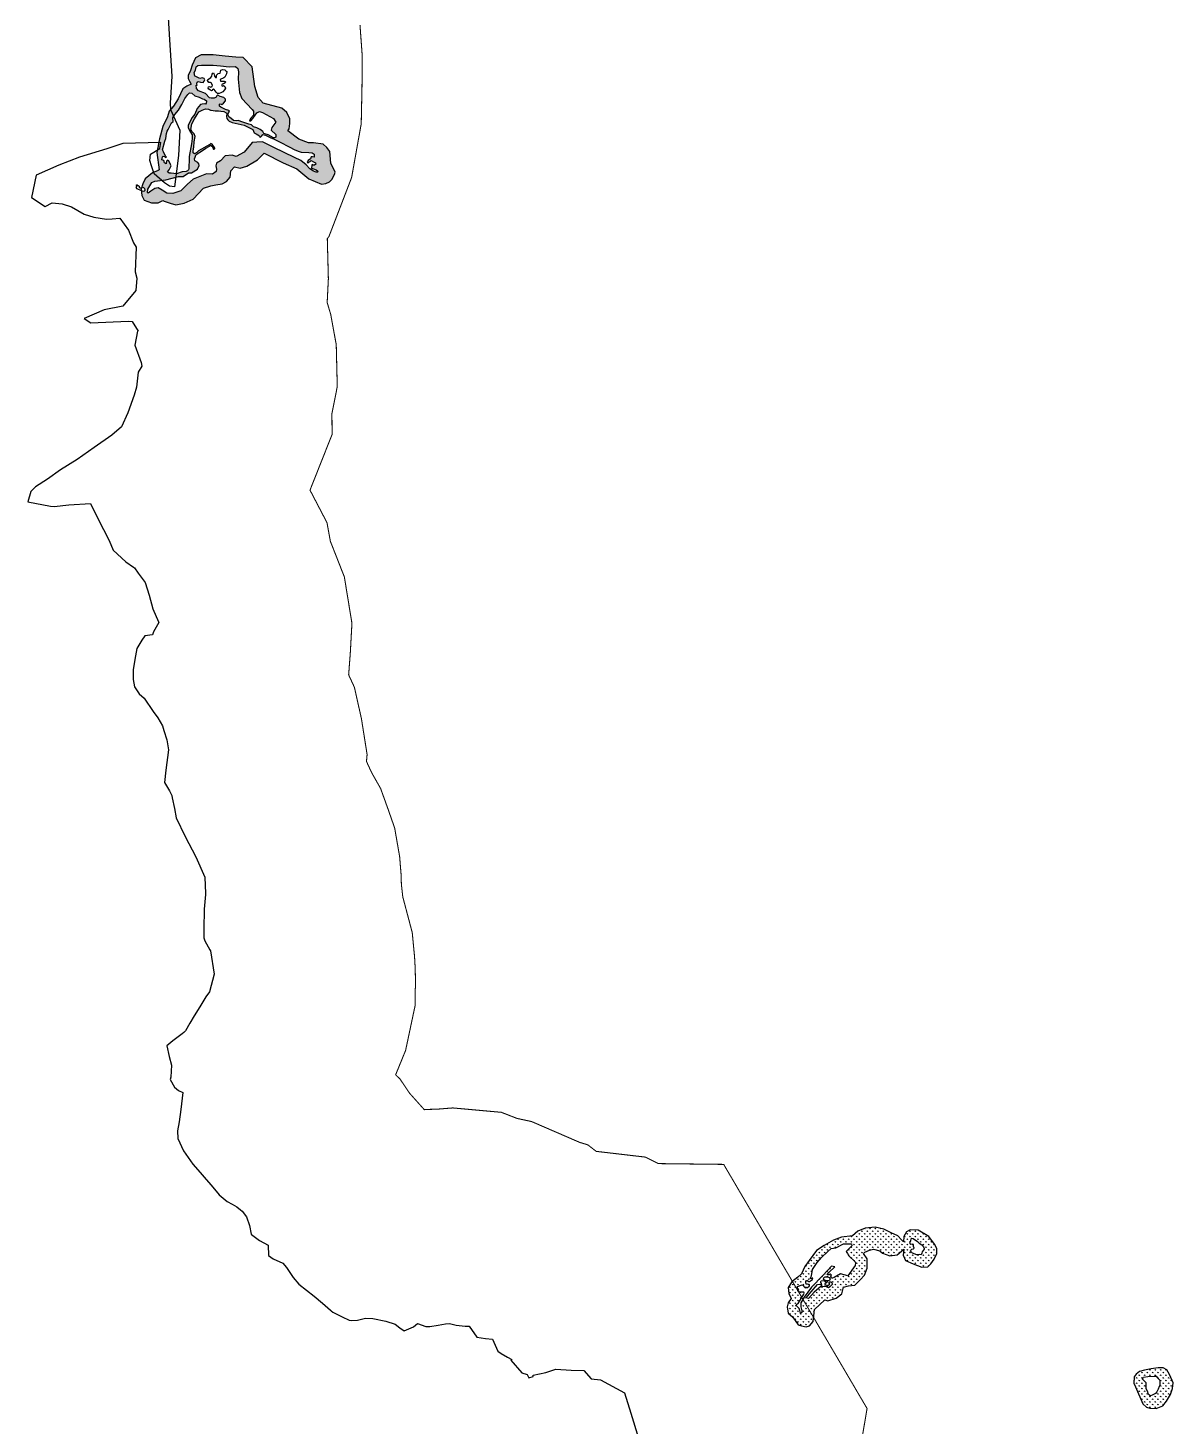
# Model space of a CAD drawing. Header units: metres. Extents: x 255476 to 378809, y 1739479 to 2227865.
# Drawn here: x 317718 to 323182, y 1858710 to 1865379 of the extents above; entities that cross this region are included whole.
import ezdxf

# ---------------------------------------------------------------- set-up
doc = ezdxf.new("R2010")
doc.units = ezdxf.units.M
doc.header["$MEASUREMENT"] = 0
for name, color, linetype in [('COASTLINE', 5, 'Continuous'), ('DISTRICT BOUNDRY', 86, 'Continuous'), ('MANGROOVE BUFFER ZONE', 120, 'Continuous')]:
    doc.layers.add(name, color=color, linetype=linetype)

msp = doc.modelspace()

# ---------------------------------------------------------------- hatches: boundary and pattern name
at = {"layer": 'MANGROOVE BUFFER ZONE'}
h = msp.add_hatch(dxfattribs=at)
h.set_pattern_fill('GRASS', color=256, scale=18)
h.paths.add_polyline_path([(318963.8, 1864897.6), (318968.1, 1864922.1), (318968, 1864945.8), (318953.7, 1864974.8), (318929.4, 1864996.1), (318840.7, 1865020.6), (318815.8, 1865047.4), (318800, 1865099.8), (318788.5, 1865192.5), (318744.5, 1865237), (318710.2, 1865239.8), (318658.9, 1865243.7), (318601.7, 1865250), (318543.9, 1865249.7), (318517.1, 1865236.4), (318501.1, 1865201.2), (318493.1, 1865175.6), (318483, 1865151.3), (318482.3, 1865136.8), (318488.7, 1865125), (318497.5, 1865110.8), (318476.5, 1865101.1), (318457.6, 1865088), (318434.6, 1865041), (318412.7, 1865005.7), (318391.8, 1864980.9), (318384.7, 1864954), (318361.4, 1864909.2), (318345.6, 1864850.2), (318332.7, 1864785.2), (318344.9, 1864702.2), (318339.7, 1864698.6), (318311.7, 1864687.2), (318278, 1864659.7), (318266, 1864634.8), (318260.9, 1864617.9), (318265.5, 1864619.3), (318270.1, 1864617.8), (318273.6, 1864612.5), (318275.4, 1864604.8), (318276, 1864603.2), (318271.5, 1864598.9), (318259.3, 1864602.3), (318261.4, 1864579.3), (318272.1, 1864557.9), (318308.2, 1864544.2), (318339.9, 1864543.9), (318362.3, 1864556.3), (318368.5, 1864552.3), (318396.4, 1864542.3), (318424.3, 1864534.6), (318463.8, 1864542.2), (318507, 1864562.3), (318555.8, 1864613.8), (318590.4, 1864625.7), (318614, 1864630.1), (318645, 1864635.6), (318665.8, 1864646.9), (318682.7, 1864667.2), (318686.2, 1864696.4), (318702.9, 1864715.8), (318731.2, 1864709.9), (318762.7, 1864719.7), (318814, 1864749.6), (318845.6, 1864781.3), (318936.6, 1864734.8), (319000.8, 1864706.2), (319058.9, 1864659.6), (319119.1, 1864633), (319140.1, 1864635.9), (319157.2, 1864644.3), (319169.8, 1864656.7), (319174.8, 1864668.2), (319180.7, 1864680), (319183.4, 1864690), (319162.7, 1864734.3), (319157.8, 1864788.7), (319144.3, 1864807.9), (319126.3, 1864824.2), (319081.1, 1864830.6), (319056.8, 1864830.1), (319010.8, 1864847.8), (318957.7, 1864887.3)])
h.paths.add_polyline_path([(318382.4, 1864887), (318387.6, 1864894), (318402.3, 1864926), (318410.4, 1864932.5), (318409.7, 1864949.7), (318419.2, 1864965.6), (318436.1, 1864987.2), (318451.7, 1865013.5), (318467, 1865042), (318480.2, 1865060.5), (318489.5, 1865069.6), (318499.4, 1865067.2), (318513.8, 1865054.7), (318534.4, 1865048.5), (318550.9, 1865041.3), (318558.1, 1865039.4), (318569.5, 1865031.6), (318569.7, 1865027.6), (318568.1, 1865020.4), (318566, 1865015.1), (318559, 1865016), (318548.8, 1865014.6), (318541.6, 1865014.2), (318525.6, 1864993.8), (318514.7, 1864966.8), (318501.2, 1864951.9), (318482.7, 1864914.9), (318482, 1864904.4), (318488.8, 1864889.3), (318493.4, 1864881), (318501.3, 1864869.2), (318502.2, 1864850.6), (318498.7, 1864825.9), (318486.7, 1864765.3), (318487, 1864742.4), (318486.4, 1864723.1), (318486.3, 1864708.4), (318484.4, 1864701.1), (318479.9, 1864696.4), (318473.3, 1864693.4), (318453.8, 1864692.6), (318426.9, 1864683.3), (318414.1, 1864684.9), (318401.4, 1864685.5), (318392.2, 1864685.5), (318384.7, 1864692.2), (318391.2, 1864702.6), (318401.4, 1864721.7), (318398.7, 1864727.6), (318390, 1864744.7), (318384.3, 1864748.6), (318378.8, 1864742.7), (318377.1, 1864730.3), (318370, 1864735.8), (318367.1, 1864746), (318356.7, 1864749.4), (318359.3, 1864764.4), (318363.7, 1864766.7), (318369.3, 1864764.8), (318374.6, 1864760.6), (318378.6, 1864761.5), (318375.1, 1864766.7), (318364.1, 1864787.3), (318360.8, 1864797.4), (318371.4, 1864838), (318375.4, 1864852.1), (318379.2, 1864875.5)], flags=16)
h.paths.add_polyline_path([(318495.9, 1864894.2), (318500.1, 1864922), (318512.3, 1864944.8), (318525.2, 1864965.8), (318533.7, 1864978.7), (318550.1, 1864987), (318557.8, 1864990.3), (318565, 1864992.9), (318579.5, 1864990.6), (318588.9, 1864986.9), (318591.8, 1864985.7), (318610.8, 1864983.8), (318626.9, 1864983.6), (318638.6, 1864981.7), (318652, 1864980.4), (318663.4, 1864974.1), (318666.8, 1864969.9), (318665.2, 1864957), (318667.3, 1864947.4), (318671.4, 1864939.8), (318678.5, 1864934.2), (318692.8, 1864928.3), (318749.6, 1864914.8), (318758.7, 1864910.4), (318791.9, 1864894.8), (318797.9, 1864878.1), (318807.5, 1864874), (318822.8, 1864864.1), (318826, 1864856.7), (318834.5, 1864864.2), (318838.1, 1864869.8), (318851.8, 1864866.8), (318877.3, 1864854.2), (318890.5, 1864849.6), (318921.8, 1864833.6), (318964.8, 1864811.9), (318992.1, 1864797.1), (319012.1, 1864788.7), (319022.3, 1864786.6), (319057.9, 1864784.4), (319074.6, 1864783.5), (319084.5, 1864776.2), (319083.3, 1864769.1), (319083.3, 1864761.8), (319076.1, 1864764.1), (319069.2, 1864764.1), (319066.5, 1864753.8), (319055.3, 1864747.1), (319050.9, 1864740.7), (319053.3, 1864735.2), (319054.6, 1864735.5), (319059.1, 1864738.7), (319065.4, 1864741.8), (319070.2, 1864745.9), (319081, 1864739.8), (319089.6, 1864735.4), (319091.9, 1864728.5), (319085.8, 1864723.6), (319078.7, 1864724.7), (319074.5, 1864727), (319072.2, 1864724.7), (319071.6, 1864710.6), (319080.7, 1864706.4), (319093.9, 1864701.5), (319100.3, 1864697.3), (319103.4, 1864693.4), (319100.2, 1864690.6), (319094, 1864690.6), (319080.1, 1864695.7), (319063, 1864706.7), (319046.3, 1864726.4), (319020.3, 1864746.4), (318990.2, 1864759.9), (318891.6, 1864809.1), (318836.7, 1864835), (318809.5, 1864833.9), (318787.9, 1864831.5), (318749.3, 1864785.5), (318711.9, 1864765.8), (318693, 1864771.7), (318658.7, 1864769), (318637.4, 1864744.4), (318618.1, 1864733.4), (318614.2, 1864720.8), (318617.3, 1864705.5), (318616.1, 1864693.3), (318599.2, 1864681.1), (318570.1, 1864683.4), (318506.9, 1864657.5), (318479.1, 1864633), (318448.1, 1864601), (318409.8, 1864588.7), (318381.4, 1864590.3), (318357.7, 1864605.3), (318339.9, 1864616.7), (318323.7, 1864613.6), (318304.3, 1864599.7), (318291.2, 1864590.2), (318287.9, 1864593.6), (318289.4, 1864609.5), (318309.1, 1864642.1), (318323.9, 1864648.1), (318375.9, 1864653.5), (318436.1, 1864670.1), (318458.8, 1864670.7), (318484.9, 1864687.1), (318497.9, 1864686.8), (318526.7, 1864705.8), (318534.9, 1864722.3), (318533.8, 1864729.9), (318529.1, 1864737), (318514.4, 1864744), (318512.5, 1864754.6), (318520.7, 1864774.5), (318551.6, 1864794.7), (318567.1, 1864804.6), (318584.5, 1864814.6), (318589.2, 1864819.1), (318595.6, 1864815.5), (318600.5, 1864807.8), (318601.1, 1864799.7), (318603.8, 1864799.7), (318609.1, 1864802), (318609, 1864805.8), (318604.9, 1864812.7), (318600.9, 1864819.5), (318597.5, 1864824.9), (318591, 1864828.2), (318585.3, 1864822.1), (318572.3, 1864815.5), (318546.7, 1864801.2), (318531.5, 1864792.4), (318524.1, 1864784.7), (318512.6, 1864778.9), (318506.4, 1864783.1), (318505.8, 1864791.8), (318509, 1864810.6), (318511, 1864835), (318516.5, 1864860.5), (318511.1, 1864873.8), (318501.6, 1864883.4)], flags=16)
h.paths.add_polyline_path([(318531.3, 1865078.7), (318521.7, 1865090), (318521.4, 1865105.5), (318525.8, 1865106.2), (318524.5, 1865112.4), (318525.5, 1865120.3), (318530.7, 1865122.4), (318542, 1865119.6), (318554.4, 1865118.6), (318558.9, 1865124.5), (318562.7, 1865131.7), (318558.2, 1865137.9), (318549.6, 1865141.3), (318538.9, 1865136.8), (318516.2, 1865148.5), (318513.7, 1865149), (318511.4, 1865166.2), (318517.7, 1865177.7), (318521.1, 1865192.5), (318528.5, 1865198.9), (318545.9, 1865201.6), (318601.7, 1865201.8), (318636.1, 1865198.2), (318677.9, 1865193.8), (318707.7, 1865194.3), (318719.8, 1865185.7), (318722.1, 1865169.5), (318720.7, 1865134.9), (318727.6, 1865070.3), (318739.1, 1865042.7), (318787.6, 1864990), (318794.8, 1864981.5), (318793.8, 1864963.1), (318779.5, 1864946.4), (318774.7, 1864936.3), (318782.1, 1864935.7), (318791.9, 1864947), (318802.3, 1864962.7), (318810.9, 1864973.3), (318822.8, 1864979.5), (318836.9, 1864975.6), (318889.2, 1864947.1), (318900.8, 1864930), (318882, 1864904.1), (318879.3, 1864891.8), (318900.4, 1864870), (318901.5, 1864858.4), (318895.3, 1864855), (318889.1, 1864854.7), (318863.6, 1864868.4), (318843.7, 1864875.8), (318838.8, 1864884.4), (318833.1, 1864889.9), (318825.4, 1864894.1), (318809.8, 1864902.5), (318794.9, 1864907.6), (318784.4, 1864916.6), (318771.6, 1864920.4), (318743.3, 1864928.6), (318720.4, 1864936.7), (318711.7, 1864935.5), (318699.3, 1864937.1), (318685.6, 1864948.2), (318678.6, 1864952.8), (318672.5, 1864966.1), (318674.4, 1864973.2), (318679.2, 1864980.9), (318676.1, 1864984.4), (318661.2, 1864989.2), (318639.2, 1865000.5), (318632.1, 1865005.7), (318632.5, 1865015.1), (318634.6, 1865016.5), (318640.3, 1865015.4), (318642.7, 1865013.6), (318651.7, 1865020.5), (318660.6, 1865031.6), (318660.4, 1865039.4), (318652.2, 1865046.9), (318634.8, 1865051.2), (318624.6, 1865058.1), (318619.3, 1865054.4), (318615.6, 1865047.8), (318606.6, 1865043.3), (318592.6, 1865043.3), (318583.7, 1865046), (318564.8, 1865065.2)], flags=16)
h.paths.add_polyline_path([(318581.4, 1865087), (318578.1, 1865091.9), (318578.8, 1865097.9), (318584.8, 1865099.5), (318590.2, 1865096.6), (318596.6, 1865099.1), (318598.4, 1865105.6), (318592, 1865116.4), (318588.7, 1865119), (318586.2, 1865118.5), (318581.8, 1865119), (318575.2, 1865127.8), (318574.5, 1865129.5), (318575.9, 1865132.3), (318584.9, 1865137.8), (318590.8, 1865142.7), (318596, 1865148.5), (318597.1, 1865157.4), (318599.9, 1865162.2), (318602.8, 1865164.8), (318605.4, 1865161.5), (318608, 1865148.3), (318612.2, 1865142.7), (318617, 1865143), (318618.5, 1865152.9), (318626.2, 1865161.2), (318626.4, 1865161), (318634.6, 1865162.3), (318637.6, 1865168.8), (318638.9, 1865176.8), (318645.9, 1865180.6), (318657.8, 1865179.2), (318663, 1865174), (318667.4, 1865170.6), (318664.7, 1865159.9), (318657, 1865143.4), (318652.5, 1865140), (318636, 1865132.4), (318636.7, 1865124.3), (318648.6, 1865125.3), (318655.1, 1865125), (318659.2, 1865123.5), (318660.3, 1865121.9), (318658.9, 1865117.1), (318651.5, 1865112.2), (318645.5, 1865109.7), (318641.9, 1865104.4), (318647.3, 1865100.8), (318650.5, 1865104.9), (318655.5, 1865101.7), (318657.9, 1865099.8), (318660.6, 1865091.9), (318656.6, 1865083.4), (318647.9, 1865074.6), (318639, 1865068.7), (318630.5, 1865065.4), (318622.1, 1865066.2), (318615.9, 1865072.9), (318606.7, 1865085), (318603.8, 1865087.4), (318598.4, 1865084.2), (318596.8, 1865080.5), (318593.5, 1865078.4), (318588.4, 1865082.1)], flags=0)
h = msp.add_hatch(dxfattribs=at)
h.set_pattern_fill('GRASS', color=256, scale=18)
h.paths.add_polyline_path([(322016.6, 1859614.9), (321965.3, 1859644.5), (321927.7, 1859646), (321910.7, 1859637.2), (321897.4, 1859614), (321896, 1859588.2), (321885.9, 1859598.9), (321869.5, 1859617.2), (321836.6, 1859630.9), (321802.4, 1859648.9), (321760.6, 1859658.4), (321713.6, 1859653.7), (321678.8, 1859639.1), (321652.3, 1859618), (321599.8, 1859611.5), (321562.4, 1859597.4), (321517.8, 1859570.6), (321481.3, 1859547.9), (321445.4, 1859499.3), (321425.3, 1859471.9), (321409, 1859435.6), (321391.2, 1859420.9), (321363.5, 1859397.4), (321346, 1859370.5), (321348.8, 1859341.9), (321360.5, 1859318.1), (321346, 1859297.5), (321341.6, 1859278.5), (321346.1, 1859248.4), (321367.2, 1859229.7), (321394.1, 1859192.5), (321409.7, 1859188.3), (321431.4, 1859184.1), (321448, 1859187.4), (321464.8, 1859208.3), (321468.4, 1859235.6), (321470.6, 1859265.9), (321520.6, 1859312.1), (321535.5, 1859307.3), (321574.9, 1859319.3), (321602.2, 1859341.5), (321610.5, 1859373.3), (321634.3, 1859379.5), (321664.2, 1859381.8), (321689.5, 1859408.1), (321710.7, 1859429), (321723.1, 1859463.5), (321722.7, 1859507), (321705.7, 1859533.8), (321711.7, 1859539.7), (321734.2, 1859549.3), (321752.4, 1859553.9), (321782.9, 1859546.5), (321795.1, 1859535), (321831, 1859521.7), (321865.3, 1859527.4), (321897.2, 1859553.1), (321895, 1859525.6), (321906.3, 1859500.5), (321942.6, 1859484.2), (321983.1, 1859468.7), (322011.5, 1859469.8), (322026.4, 1859484.1), (322043, 1859505.6), (322055, 1859532.6), (322055.5, 1859557.7), (322044.3, 1859577.5)])
h.paths.add_polyline_path([(321649.8, 1859569), (321622.6, 1859542.8), (321628.2, 1859532.4), (321635.6, 1859522.1), (321665.3, 1859493.7), (321667.5, 1859488.5), (321664.9, 1859475.6), (321631.2, 1859426.7), (321595.5, 1859436.2), (321564.8, 1859419.3), (321557.3, 1859414.7), (321552.6, 1859416.2), (321549.4, 1859425.7), (321551.9, 1859430.5), (321549.8, 1859432.9), (321547.4, 1859434.3), (321545.7, 1859434.7), (321540.6, 1859430.8), (321534.3, 1859430.9), (321532.1, 1859433.7), (321539.9, 1859442.3), (321568.5, 1859470), (321551.7, 1859473), (321510.9, 1859427.6), (321456.9, 1859372.1), (321422.7, 1859324.8), (321406.7, 1859297.1), (321406.2, 1859279.2), (321408.9, 1859265.4), (321410.7, 1859263.5), (321411.6, 1859251.4), (321404.5, 1859249), (321402.1, 1859261.8), (321398.3, 1859270.5), (321391.4, 1859276.5), (321387.3, 1859281.4), (321381.7, 1859283.6), (321383.1, 1859288.8), (321394.6, 1859297.4), (321419.8, 1859339.9), (321422.5, 1859343.8), (321419.8, 1859348.9), (321411.9, 1859349.4), (321398.4, 1859349.9), (321391.6, 1859353.4), (321396.3, 1859360.1), (321395.1, 1859363.2), (321390.2, 1859367.5), (321390.7, 1859375.3), (321412.9, 1859384.1), (321418.6, 1859379.8), (321420.5, 1859376.2), (321423.4, 1859372.3), (321427, 1859368.8), (321437.3, 1859370.7), (321446.3, 1859376.8), (321448.3, 1859379.6), (321447.3, 1859383.6), (321445.3, 1859385.8), (321438.2, 1859386.9), (321431.8, 1859386.6), (321429.7, 1859392.9), (321429.8, 1859399.6), (321432.5, 1859404.2), (321435.8, 1859404.2), (321444.3, 1859399.2), (321448.3, 1859399.7), (321462.1, 1859408.5), (321462.7, 1859414.7), (321459.4, 1859416.2), (321456.1, 1859412.5), (321451.4, 1859413.3), (321453.3, 1859420.3), (321456.4, 1859426.8), (321462, 1859456.7), (321484.8, 1859490.6), (321505, 1859514.3), (321534.9, 1859543.4), (321551.6, 1859556.9), (321573.6, 1859560.9), (321609.3, 1859579), (321648.1, 1859579)], flags=16)
h.paths.add_polyline_path([(321926.2, 1859583.8), (321930.3, 1859592.9), (321932.6, 1859602.8), (321936.2, 1859605.7), (321942.5, 1859604.9), (321962.8, 1859589.8), (321971.5, 1859582), (321982.9, 1859574.8), (321991.6, 1859564.7), (321994.7, 1859557), (321995.4, 1859553.5), (321984.6, 1859541.7), (321983.5, 1859534.7), (321980.3, 1859526.5), (321972, 1859527.9), (321959.7, 1859527), (321939.3, 1859534), (321929.8, 1859544.2), (321931.3, 1859549), (321935.3, 1859553), (321943, 1859555.1), (321946.4, 1859559.3), (321944.1, 1859566.7), (321944.3, 1859576.2), (321939.5, 1859576.9), (321930.7, 1859576.7), (321927.4, 1859579.7)], flags=16)
h.paths.add_polyline_path([(321543, 1859418.5), (321545.2, 1859414.2), (321545, 1859408.9), (321542.9, 1859403.8), (321537.1, 1859403.1), (321528.1, 1859403), (321520.6, 1859405.7), (321514.7, 1859409.5), (321516, 1859416.8), (321519.7, 1859419.8), (321522.8, 1859422), (321528.4, 1859422.5), (321533.9, 1859421.9), (321538.6, 1859420.8)], flags=16)
h.paths.add_polyline_path([(321549.8, 1859398.4), (321554.7, 1859393.9), (321556.8, 1859387.1), (321543.8, 1859374), (321538.2, 1859369.8), (321532.8, 1859372.2), (321533.4, 1859380), (321536.1, 1859382), (321543.9, 1859386.9), (321540.1, 1859394.1), (321543.5, 1859398.5)], flags=16)
h.paths.add_polyline_path([(321525.5, 1859397.8), (321527, 1859394.6), (321526.8, 1859391.3), (321523.4, 1859390.9), (321520.1, 1859389.4), (321520.3, 1859385), (321527.9, 1859382.8), (321531.1, 1859376.6), (321528.4, 1859374.2), (321524.4, 1859376), (321517.2, 1859375.5), (321508.6, 1859374.9), (321505.8, 1859383.6), (321505.3, 1859389.5), (321501.1, 1859395.5), (321501.1, 1859400.3), (321503.8, 1859402.9), (321517.8, 1859403.8)], flags=16)
h.paths.add_polyline_path([(321502.6, 1859384.7), (321501.4, 1859376.2), (321469.1, 1859347.9), (321442.7, 1859317.7), (321431.6, 1859321), (321456.1, 1859350.4), (321486.4, 1859384.7), (321496.3, 1859387.3)], flags=16)
h = msp.add_hatch(dxfattribs=at)
h.set_pattern_fill('GRASS', color=256, scale=18)
h.paths.add_polyline_path([(323151.1, 1858829), (323169.6, 1858859.9), (323180.3, 1858889.4), (323182.4, 1858916.3), (323167, 1858952.7), (323153.4, 1858978.1), (323135.6, 1858987.6), (323111.9, 1858988.3), (323077.7, 1858982.6), (323045.5, 1858976.8), (323022.3, 1858970.3), (323005.8, 1858957.7), (322997.6, 1858944.5), (322995.6, 1858915.1), (323002.7, 1858897.2), (323037.8, 1858816.5), (323056.1, 1858800.8), (323072.2, 1858795.3), (323101.5, 1858794.3), (323133.2, 1858807)])
h.paths.add_polyline_path([(323074.5, 1858854), (323064.6, 1858860.7), (323060.1, 1858876), (323054.4, 1858888.3), (323054.4, 1858901.6), (323054.4, 1858915.5), (323037.1, 1858933.6), (323042, 1858942.5), (323062.1, 1858947), (323093.6, 1858948.4), (323102.1, 1858948.7), (323108.7, 1858940.6), (323118.9, 1858928.8), (323118.7, 1858905.5), (323116.2, 1858898.1), (323111.2, 1858885.6), (323105.5, 1858873.3), (323098.2, 1858864.8), (323082.9, 1858857.2)], flags=16)

# ---------------------------------------------------------------- linework, layer by layer
at = {"layer": 'COASTLINE', "color": 1, "flags": 128}
msp.add_lwpolyline([(319302.5, 1865392.8, 5, 5, 0), (319313.3, 1865243.3, 5, 5, 0), (319312.1, 1865104, 5, 5, 0), (319308.4, 1864921.6, 5, 5, 0), (319262.4, 1864664.6, 5, 5, 0), (319154.6, 1864384.5, 5, 5, 0), (319146.5, 1864373.4, 5, 5, 0), (319151.6, 1864182.1, 5, 5, 0), (319145.9, 1864068.7, 5, 5, 0), (319162.9, 1864011.9, 5, 5, 0), (319189.2, 1863867.7, 5, 5, 0), (319194, 1863667.7, 5, 5, 0), (319168.5, 1863538.8, 5, 5, 0), (319169.4, 1863439.9, 5, 5, 0), (319064, 1863174.1, 5, 5, 0), (319145, 1863018.9, 5, 5, 0), (319161.2, 1862930, 5, 5, 0), (319183, 1862874.5, 5, 5, 0), (319227.8, 1862760.5, 5, 5, 0), (319264, 1862539.1, 5, 5, 0), (319256.5, 1862401.7, 5, 5, 0), (319248.4, 1862293.7, 5, 5, 0), (319248.9, 1862291.7, 5, 5, 0), (319275.8, 1862233.9, 5, 5, 0), (319309.3, 1862084.1, 5, 5, 0), (319336.4, 1861913.4, 5, 5, 0), (319333.4, 1861879.9, 5, 5, 0), (319358.7, 1861825.5, 5, 5, 0), (319400.9, 1861751, 5, 5, 0), (319435, 1861656.5, 5, 5, 0), (319467.9, 1861562.7, 5, 5, 0), (319491.7, 1861425.8, 5, 5, 0), (319498.5, 1861341.6, 5, 5, 0), (319500, 1861294.3, 5, 5, 0), (319506.7, 1861234, 5, 5, 0), (319551.8, 1861064, 5, 5, 0), (319562.9, 1860948, 5, 5, 0), (319565.6, 1860899.7, 5, 5, 0), (319568, 1860812.1, 5, 5, 0), (319565.2, 1860783.8, 5, 5, 0), (319566.1, 1860718.4, 5, 5, 0), (319520.1, 1860501.7, 5, 5, 0), (319472.6, 1860385.6, 5, 5, 0), (319493.5, 1860365.2, 5, 5, 0), (319539.1, 1860297.6, 5, 5, 0), (319609.5, 1860219, 5, 5, 0), (319617.8, 1860220.2, 5, 5, 0), (319668.6, 1860221.4, 5, 5, 0), (319745.4, 1860227.4, 5, 5, 0), (319977.2, 1860206.5, 5, 5, 0), (320051.8, 1860177.4, 5, 5, 0), (320121, 1860162.6, 5, 5, 0), (320351.2, 1860063, 5, 5, 0), (320389.5, 1860051.4, 5, 5, 0), (320429.8, 1860020.3, 5, 5, 0), (320665, 1859992.8, 5, 5, 0), (320726.3, 1859961.9, 5, 5, 0), (321038, 1859958.2, 5, 5, 0), (321722.3, 1858793.7, 5, 5, 0), (321633, 1858269.8, 5, 5, 0)], format="xyseb", dxfattribs=at)
at = {"layer": 'DISTRICT BOUNDRY'}
msp.add_polyline3d([(318387.2, 1865428.2, 0), (318393.4, 1865321.4, 0), (318404.5, 1865148, 0), (318397, 1865020.2, 0), (318397.7, 1864989.7, 0), (318443.4, 1864890.5, 0), (318436.7, 1864770.1, 0), (318437.1, 1864770, 0), (318416.9, 1864620.6, 0), (318393.1, 1864623.5, 0), (318368.9, 1864639.2, 0), (318320.2, 1864682.4, 0), (318307.8, 1864721, 0), (318299.5, 1864746.9, 0), (318302.1, 1864775.9, 0), (318346.6, 1864803.8, 0), (318352.3, 1864832.5, 0), (318170.4, 1864828, 0), (318093.9, 1864802.8, 0), (317963.9, 1864761.7, 0), (317865.8, 1864724.5, 0), (317757.8, 1864676.3, 0), (317734.9, 1864569.7, 0), (317799.6, 1864526.8, 0), (317833.7, 1864544.5, 0), (317880.8, 1864540.2, 0), (317925.6, 1864526.1, 0), (317986.7, 1864490.7, 0), (318032.9, 1864475.4, 0), (318093, 1864466.2, 0), (318120.6, 1864468.2, 0), (318156.6, 1864470.9, 0), (318197.9, 1864414.1, 0), (318221.2, 1864353.5, 0), (318234.6, 1864332.8, 0), (318228.9, 1864215.2, 0), (318237.3, 1864184.4, 0), (318233.1, 1864125.7, 0), (318170, 1864051.2, 0), (318081, 1864034.9, 0), (317986.4, 1863992.7, 0), (318017.6, 1863971.9, 0), (318195.9, 1863979.7, 0), (318215.2, 1863977.8, 0), (318243.2, 1863932.2, 0), (318241.1, 1863931.8, 0), (318228.5, 1863865, 0), (318258.3, 1863782.2, 0), (318261.6, 1863764.7, 0), (318243.9, 1863736.4, 0), (318236.5, 1863665, 0), (318224.7, 1863627, 0), (318193.9, 1863543.4, 0), (318164.9, 1863476.6, 0), (318118.9, 1863436.3, 0), (318034, 1863378, 0), (317952.6, 1863320.5, 0), (317872.8, 1863271.4, 0), (317810.9, 1863226.6, 0), (317753.3, 1863190.4, 0), (317731.9, 1863167.8, 0), (317718, 1863118.8, 0), (317826.3, 1863097.5, 0), (317843.6, 1863095.8, 0), (317912.3, 1863104.1, 0), (318016.2, 1863110.5, 0), (318051.4, 1863038.9, 0), (318106.1, 1862933.6, 0), (318124.6, 1862887.7, 0), (318185.8, 1862831.4, 0), (318222.4, 1862806.3, 0), (318226.3, 1862803.8, 0), (318244.5, 1862777.5, 0), (318277.5, 1862733.4, 0), (318296.5, 1862673.7, 0), (318313.5, 1862607.3, 0), (318329.9, 1862571.4, 0), (318342.7, 1862542.3, 0), (318317, 1862498.1, 0), (318311.9, 1862484.2, 0), (318275.7, 1862478.9, 0), (318261.7, 1862458.2, 0), (318237.6, 1862418.1, 0), (318227.5, 1862366.6, 0), (318219.9, 1862317.3, 0), (318219.4, 1862271.7, 0), (318226.5, 1862235.2, 0), (318248.9, 1862202.6, 0), (318272.2, 1862181.3, 0), (318315.1, 1862118, 0), (318337.4, 1862088.7, 0), (318359.7, 1862049.7, 0), (318366.8, 1862026.9, 0), (318380.3, 1861983.6, 0), (318389.1, 1861935.6, 0), (318376, 1861837.9, 0), (318369.1, 1861780, 0), (318393.4, 1861739.4, 0), (318404.8, 1861717.7, 0), (318406.4, 1861706.4, 0), (318417.7, 1861655.2, 0), (318425.4, 1861611.6, 0), (318468.6, 1861521.8, 0), (318519.4, 1861424.3, 0), (318561.7, 1861327.4, 0), (318564.7, 1861250.2, 0), (318564.9, 1861244.9, 0), (318559, 1861174.8, 0), (318557.5, 1861079.6, 0), (318557.3, 1861038.9, 0), (318562.1, 1861024, 0), (318586, 1860981.5, 0), (318588.6, 1860976.9, 0), (318606.3, 1860865.8, 0), (318584.7, 1860780.7, 0), (318566.6, 1860757, 0), (318537.7, 1860709, 0), (318510.6, 1860666.4, 0), (318490.5, 1860632.4, 0), (318469.6, 1860595.2, 0), (318461.4, 1860587.7, 0), (318454.4, 1860581.3, 0), (318409.8, 1860547.8, 0), (318380.7, 1860523.7, 0), (318391.5, 1860473.4, 0), (318403.1, 1860431.6, 0), (318400.1, 1860374.2, 0), (318397.1, 1860362.6, 0), (318417.3, 1860327.2, 0), (318436.3, 1860310.2, 0), (318457.2, 1860300.5, 0), (318450.5, 1860247.3, 0), (318447, 1860220.3, 0), (318440, 1860161.5, 0), (318431.2, 1860118.8, 0), (318433.3, 1860081.8, 0), (318460.4, 1860023.4, 0), (318504.6, 1859959, 0), (318550.4, 1859906.9, 0), (318557.3, 1859899.1, 0), (318592.2, 1859859.4, 0), (318630.2, 1859812.4, 0), (318669.2, 1859781.3, 0), (318693, 1859767.9, 0), (318715.4, 1859755.3, 0), (318731.6, 1859742, 0), (318740.7, 1859734.5, 0), (318761.1, 1859707.3, 0), (318775.8, 1859666.6, 0), (318782.6, 1859625.3, 0), (318785.1, 1859623.5, 0), (318823.6, 1859595.9, 0), (318863.8, 1859572.6, 0), (318866.1, 1859522.8, 0), (318888, 1859507.4, 0), (318934.1, 1859486.6, 0), (318951.3, 1859465.7, 0), (318983.5, 1859418.3, 0), (319010.9, 1859386.1, 0), (319083, 1859329.6, 0), (319123, 1859295.6, 0), (319161.3, 1859263, 0), (319165.1, 1859260, 0), (319173.6, 1859253.2, 0), (319217.1, 1859231.8, 0), (319250.7, 1859215.3, 0), (319264.1, 1859214, 0), (319289.8, 1859215.4, 0), (319328.1, 1859225.3, 0), (319363.4, 1859223.4, 0), (319425, 1859210.7, 0), (319470.6, 1859196, 0), (319492.9, 1859178.4, 0), (319514, 1859164.3, 0), (319557.7, 1859183.6, 0), (319576.3, 1859198.5, 0), (319616.9, 1859185.5, 0), (319635.6, 1859184.6, 0), (319676.1, 1859191.9, 0), (319710.1, 1859198.1, 0), (319729.2, 1859198.5, 0), (319762.1, 1859190.5, 0), (319804.7, 1859186.9, 0), (319812.3, 1859186.5, 0), (319815.4, 1859186.4, 0), (319823.2, 1859185.8, 0), (319860.4, 1859133.4, 0), (319901.5, 1859127.3, 0), (319934.6, 1859124.5, 0), (319959.9, 1859066.5, 0), (319976.4, 1859056.5, 0), (320006.4, 1859039, 0), (320026.9, 1859027.8, 0), (320021.6, 1859024.8, 0), (320075.5, 1858964.5, 0), (320099.7, 1858955.4, 0), (320108.9, 1858939.8, 0), (320128.7, 1858946, 0), (320129.2, 1858952.1, 0), (320189.5, 1858965.8, 0), (320237.1, 1858981.1, 0), (320309.6, 1858977.2, 0), (320370.9, 1858975.8, 0), (320406, 1858935.5, 0), (320449.7, 1858931.2, 0), (320565.1, 1858868.1, 0), (320594.9, 1858771, 0), (320711.2, 1858392.6, 0)], dxfattribs=at)
at = {"layer": 'MANGROOVE BUFFER ZONE', "flags": 128}
for points in [[(318957.7, 1864887.3), (318963.8, 1864897.6), (318968.1, 1864922.1), (318968, 1864945.8), (318953.7, 1864974.8), (318929.4, 1864996.1), (318840.7, 1865020.6), (318815.8, 1865047.4), (318800, 1865099.8), (318788.5, 1865192.5), (318744.5, 1865237), (318710.2, 1865239.8), (318658.9, 1865243.7), (318601.7, 1865250), (318543.9, 1865249.7), (318517.1, 1865236.4), (318501.1, 1865201.2), (318493.1, 1865175.6), (318483, 1865151.3), (318482.3, 1865136.8), (318488.7, 1865125), (318497.5, 1865110.8), (318476.5, 1865101.1), (318457.6, 1865088), (318434.6, 1865041), (318412.7, 1865005.7), (318391.8, 1864980.9), (318384.7, 1864954), (318361.4, 1864909.2), (318345.6, 1864850.2), (318332.7, 1864785.2), (318344.9, 1864702.2), (318339.7, 1864698.6), (318311.7, 1864687.2), (318278, 1864659.7), (318266, 1864634.8), (318258.6, 1864610.2), (318261.4, 1864579.3), (318272.1, 1864557.9), (318308.2, 1864544.2), (318339.9, 1864543.9), (318362.3, 1864556.3), (318368.5, 1864552.3), (318396.4, 1864542.3), (318424.3, 1864534.6), (318463.8, 1864542.2), (318507, 1864562.3), (318555.8, 1864613.8), (318590.4, 1864625.7), (318614, 1864630.1), (318645, 1864635.6), (318665.8, 1864646.9), (318682.7, 1864667.2), (318686.2, 1864696.4), (318702.9, 1864715.8), (318731.2, 1864709.9), (318762.7, 1864719.7), (318814, 1864749.6), (318845.6, 1864781.3), (318936.6, 1864734.8), (319000.8, 1864706.2), (319058.9, 1864659.6), (319119.1, 1864633), (319140.1, 1864635.9), (319157.2, 1864644.3), (319169.8, 1864656.7), (319174.8, 1864668.2), (319180.7, 1864680), (319183.4, 1864690), (319162.7, 1864734.3), (319157.8, 1864788.7), (319144.3, 1864807.9), (319126.3, 1864824.2), (319081.1, 1864830.6), (319056.8, 1864830.1), (319010.8, 1864847.8)], [(318901.5, 1864858.4), (318895.3, 1864855), (318889.1, 1864854.7), (318863.6, 1864868.4), (318843.7, 1864875.8), (318838.8, 1864884.4), (318833.1, 1864889.9), (318825.4, 1864894.1), (318809.8, 1864902.5), (318794.9, 1864907.6), (318784.4, 1864916.6), (318771.6, 1864920.4), (318743.3, 1864928.6), (318720.4, 1864936.7), (318711.7, 1864935.5), (318699.3, 1864937.1), (318685.6, 1864948.2), (318678.6, 1864952.8), (318672.5, 1864966.1), (318674.4, 1864973.2), (318679.2, 1864980.9), (318676.1, 1864984.4), (318661.2, 1864989.2), (318639.2, 1865000.5), (318632.1, 1865005.7), (318632.5, 1865015.1), (318634.6, 1865016.5), (318640.3, 1865015.4), (318642.7, 1865013.6), (318651.7, 1865020.5), (318660.6, 1865031.6), (318660.4, 1865039.4), (318652.2, 1865046.9), (318634.8, 1865051.2), (318624.6, 1865058.1), (318619.3, 1865054.4), (318615.6, 1865047.8), (318606.6, 1865043.3), (318592.6, 1865043.3), (318583.7, 1865046), (318564.8, 1865065.2), (318531.3, 1865078.7), (318521.7, 1865090), (318521.4, 1865105.5), (318525.8, 1865106.2), (318524.5, 1865112.4), (318525.5, 1865120.3), (318530.7, 1865122.4), (318542, 1865119.6), (318554.4, 1865118.6), (318558.9, 1865124.5), (318562.7, 1865131.7), (318558.2, 1865137.9), (318549.6, 1865141.3), (318538.9, 1865136.8), (318516.2, 1865148.5), (318513.7, 1865149), (318511.4, 1865166.2), (318517.7, 1865177.7), (318521.1, 1865192.5), (318528.5, 1865198.9), (318545.9, 1865201.6), (318601.7, 1865201.8), (318636.1, 1865198.2), (318677.9, 1865193.8), (318707.7, 1865194.3), (318719.8, 1865185.7), (318722.1, 1865169.5), (318720.7, 1865134.9), (318727.6, 1865070.3), (318739.1, 1865042.7), (318787.6, 1864990), (318794.8, 1864981.5), (318793.8, 1864963.1), (318779.5, 1864946.4), (318774.7, 1864936.3), (318782.1, 1864935.7), (318791.9, 1864947), (318802.3, 1864962.7), (318810.9, 1864973.3), (318822.8, 1864979.5), (318836.9, 1864975.6), (318889.2, 1864947.1), (318900.8, 1864930), (318882, 1864904.1), (318879.3, 1864891.8), (318900.4, 1864870)], [(318656.6, 1865083.4), (318647.9, 1865074.6), (318639, 1865068.7), (318630.5, 1865065.4), (318622.1, 1865066.2), (318615.9, 1865072.9), (318606.7, 1865085), (318603.8, 1865087.4), (318598.4, 1865084.2), (318596.8, 1865080.5), (318593.5, 1865078.4), (318588.4, 1865082.1), (318581.4, 1865087), (318578.1, 1865091.9), (318578.8, 1865097.9), (318584.8, 1865099.5), (318590.2, 1865096.6), (318596.6, 1865099.1), (318598.4, 1865105.6), (318592, 1865116.4), (318588.7, 1865119), (318586.2, 1865118.5), (318581.8, 1865119), (318575.2, 1865127.8), (318574.5, 1865129.5), (318575.9, 1865132.3), (318584.9, 1865137.8), (318590.8, 1865142.7), (318596, 1865148.5), (318597.1, 1865157.4), (318599.9, 1865162.2), (318602.8, 1865164.8), (318605.4, 1865161.5), (318608, 1865148.3), (318612.2, 1865142.7), (318617, 1865143), (318618.5, 1865152.9), (318626.2, 1865161.2), (318626.4, 1865161), (318634.6, 1865162.3), (318637.6, 1865168.8), (318638.9, 1865176.8), (318645.9, 1865180.6), (318657.8, 1865179.2), (318663, 1865174), (318667.4, 1865170.6), (318664.7, 1865159.9), (318657, 1865143.4), (318652.5, 1865140), (318636, 1865132.4), (318636.7, 1865124.3), (318648.6, 1865125.3), (318655.1, 1865125), (318659.2, 1865123.5), (318660.3, 1865121.9), (318658.9, 1865117.1), (318651.5, 1865112.2), (318645.5, 1865109.7), (318641.9, 1865104.4), (318647.3, 1865100.8), (318650.5, 1865104.9), (318655.5, 1865101.7), (318657.9, 1865099.8), (318660.6, 1865091.9)], [(318566, 1865015.1), (318559, 1865016), (318548.8, 1865014.6), (318541.6, 1865014.2), (318525.6, 1864993.8), (318514.7, 1864966.8), (318501.2, 1864951.9), (318482.7, 1864914.9), (318482, 1864904.4), (318488.8, 1864889.3), (318493.4, 1864881), (318501.3, 1864869.2), (318502.2, 1864850.6), (318498.7, 1864825.9), (318486.7, 1864765.3), (318487, 1864742.4), (318486.4, 1864723.1), (318486.3, 1864708.4), (318484.4, 1864701.1), (318479.9, 1864696.4), (318473.3, 1864693.4), (318453.8, 1864692.6), (318426.9, 1864683.3), (318414.1, 1864684.9), (318401.4, 1864685.5), (318392.2, 1864685.5), (318384.7, 1864692.2), (318391.2, 1864702.6), (318401.4, 1864721.7), (318398.7, 1864727.6), (318390, 1864744.7), (318384.3, 1864748.6), (318378.8, 1864742.7), (318377.1, 1864730.3), (318370, 1864735.8), (318367.1, 1864746), (318356.7, 1864749.4), (318359.3, 1864764.4), (318363.7, 1864766.7), (318369.3, 1864764.8), (318374.6, 1864760.6), (318378.6, 1864761.5), (318375.1, 1864766.7), (318364.1, 1864787.3), (318360.8, 1864797.4), (318371.4, 1864838), (318375.4, 1864852.1), (318379.2, 1864875.5), (318382.4, 1864887), (318387.6, 1864894), (318402.3, 1864926), (318410.4, 1864932.5), (318409.7, 1864949.7), (318419.2, 1864965.6), (318436.1, 1864987.2), (318451.7, 1865013.5), (318467, 1865042), (318480.2, 1865060.5), (318489.5, 1865069.6), (318499.4, 1865067.2), (318513.8, 1865054.7), (318534.4, 1865048.5), (318550.9, 1865041.3), (318558.1, 1865039.4), (318569.5, 1865031.6), (318569.7, 1865027.6), (318568.1, 1865020.4)], [(318964.8, 1864811.9), (318992.1, 1864797.1), (319012.1, 1864788.7), (319022.3, 1864786.6), (319057.9, 1864784.4), (319074.6, 1864783.5), (319084.5, 1864776.2), (319083.3, 1864769.1), (319083.3, 1864761.8), (319076.1, 1864764.1), (319069.2, 1864764.1), (319066.5, 1864753.8), (319055.3, 1864747.1), (319050.9, 1864740.7), (319053.3, 1864735.2), (319054.6, 1864735.5), (319059.1, 1864738.7), (319065.4, 1864741.8), (319070.2, 1864745.9), (319081, 1864739.8), (319089.6, 1864735.4), (319091.9, 1864728.5), (319085.8, 1864723.6), (319078.7, 1864724.7), (319074.5, 1864727), (319072.2, 1864724.7), (319071.6, 1864710.6), (319080.7, 1864706.4), (319093.9, 1864701.5), (319100.3, 1864697.3), (319103.4, 1864693.4), (319100.2, 1864690.6), (319094, 1864690.6), (319080.1, 1864695.7), (319063, 1864706.7), (319046.3, 1864726.4), (319020.3, 1864746.4), (318990.2, 1864759.9), (318891.6, 1864809.1), (318836.7, 1864835), (318809.5, 1864833.9), (318787.9, 1864831.5), (318749.3, 1864785.5), (318711.9, 1864765.8), (318693, 1864771.7), (318658.7, 1864769), (318637.4, 1864744.4), (318618.1, 1864733.4), (318614.2, 1864720.8), (318617.3, 1864705.5), (318616.1, 1864693.3), (318599.2, 1864681.1), (318570.1, 1864683.4), (318506.9, 1864657.5), (318479.1, 1864633), (318448.1, 1864601), (318409.8, 1864588.7), (318381.4, 1864590.3), (318357.7, 1864605.3), (318339.9, 1864616.7), (318323.7, 1864613.6), (318304.3, 1864599.7), (318291.2, 1864590.2), (318287.9, 1864593.6), (318289.4, 1864609.5), (318309.1, 1864642.1), (318323.9, 1864648.1), (318375.9, 1864653.5), (318436.1, 1864670.1), (318458.8, 1864670.7), (318484.9, 1864687.1), (318497.9, 1864686.8), (318526.7, 1864705.8), (318534.9, 1864722.3), (318533.8, 1864729.9), (318529.1, 1864737), (318514.4, 1864744), (318512.5, 1864754.6), (318520.7, 1864774.5), (318551.6, 1864794.7), (318567.1, 1864804.6), (318584.5, 1864814.6), (318589.2, 1864819.1), (318595.6, 1864815.5), (318600.5, 1864807.8), (318601.1, 1864799.7), (318603.8, 1864799.7), (318609.1, 1864802), (318609, 1864805.8), (318604.9, 1864812.7), (318600.9, 1864819.5), (318597.5, 1864824.9), (318591, 1864828.2), (318585.3, 1864822.1), (318572.3, 1864815.5), (318546.7, 1864801.2), (318531.5, 1864792.4), (318524.1, 1864784.7), (318512.6, 1864778.9), (318506.4, 1864783.1), (318505.8, 1864791.8), (318509, 1864810.6), (318511, 1864835), (318516.5, 1864860.5), (318511.1, 1864873.8), (318501.6, 1864883.4), (318495.9, 1864894.2), (318500.1, 1864922), (318512.3, 1864944.8), (318525.2, 1864965.8), (318533.7, 1864978.7), (318550.1, 1864987), (318557.8, 1864990.3), (318565, 1864992.9), (318579.5, 1864990.6), (318588.9, 1864986.9), (318591.8, 1864985.7), (318610.8, 1864983.8), (318626.9, 1864983.6), (318638.6, 1864981.7), (318652, 1864980.4), (318663.4, 1864974.1), (318666.8, 1864969.9), (318665.2, 1864957), (318667.3, 1864947.4), (318671.4, 1864939.8), (318678.5, 1864934.2), (318692.8, 1864928.3), (318749.6, 1864914.8), (318758.7, 1864910.4), (318791.9, 1864894.8), (318797.9, 1864878.1), (318807.5, 1864874), (318822.8, 1864864.1), (318826, 1864856.7), (318834.5, 1864864.2), (318838.1, 1864869.8), (318851.8, 1864866.8), (318877.3, 1864854.2), (318890.5, 1864849.6), (318921.8, 1864833.6)], [(321705.7, 1859533.8), (321711.7, 1859539.7), (321734.2, 1859549.3), (321752.4, 1859553.9), (321782.9, 1859546.5), (321795.1, 1859535), (321831, 1859521.7), (321865.3, 1859527.4), (321897.2, 1859553.1), (321895, 1859525.6), (321906.3, 1859500.5), (321942.6, 1859484.2), (321983.1, 1859468.7), (322011.5, 1859469.8), (322026.4, 1859484.1), (322043, 1859505.6), (322055, 1859532.6), (322055.5, 1859557.7), (322044.3, 1859577.5), (322016.6, 1859614.9), (321965.3, 1859644.5), (321927.7, 1859646), (321910.7, 1859637.2), (321897.4, 1859614), (321896, 1859588.2), (321885.9, 1859598.9), (321869.5, 1859617.2), (321836.6, 1859630.9), (321802.4, 1859648.9), (321760.6, 1859658.4), (321713.6, 1859653.7), (321678.8, 1859639.1), (321652.3, 1859618), (321599.8, 1859611.5), (321562.4, 1859597.4), (321517.8, 1859570.6), (321481.3, 1859547.9), (321445.4, 1859499.3), (321425.3, 1859471.9), (321409, 1859435.6), (321391.2, 1859420.9), (321363.5, 1859397.4), (321346, 1859370.5), (321348.8, 1859341.9), (321360.5, 1859318.1), (321346, 1859297.5), (321341.6, 1859278.5), (321346.1, 1859248.4), (321367.2, 1859229.7), (321394.1, 1859192.5), (321409.7, 1859188.3), (321431.4, 1859184.1), (321448, 1859187.4), (321464.8, 1859208.3), (321468.4, 1859235.6), (321470.6, 1859265.9), (321520.6, 1859312.1), (321535.5, 1859307.3), (321574.9, 1859319.3), (321602.2, 1859341.5), (321610.5, 1859373.3), (321634.3, 1859379.5), (321664.2, 1859381.8), (321689.5, 1859408.1), (321710.7, 1859429), (321723.1, 1859463.5), (321722.7, 1859507)], [(321665.3, 1859493.7), (321667.5, 1859488.5), (321664.9, 1859475.6), (321631.2, 1859426.7), (321595.5, 1859436.2), (321564.8, 1859419.3), (321557.3, 1859414.7), (321552.6, 1859416.2), (321549.4, 1859425.7), (321551.9, 1859430.5), (321549.8, 1859432.9), (321547.4, 1859434.3), (321545.7, 1859434.7), (321540.6, 1859430.8), (321534.3, 1859430.9), (321532.1, 1859433.7), (321539.9, 1859442.3), (321568.5, 1859470), (321551.7, 1859473), (321510.9, 1859427.6), (321456.9, 1859372.1), (321422.7, 1859324.8), (321406.7, 1859297.1), (321406.2, 1859279.2), (321408.9, 1859265.4), (321410.7, 1859263.5), (321411.6, 1859251.4), (321404.5, 1859249), (321402.1, 1859261.8), (321398.3, 1859270.5), (321391.4, 1859276.5), (321387.3, 1859281.4), (321381.7, 1859283.6), (321383.1, 1859288.8), (321394.6, 1859297.4), (321419.8, 1859339.9), (321422.5, 1859343.8), (321419.8, 1859348.9), (321411.9, 1859349.4), (321398.4, 1859349.9), (321391.6, 1859353.4), (321396.3, 1859360.1), (321395.1, 1859363.2), (321390.2, 1859367.5), (321390.7, 1859375.3), (321412.9, 1859384.1), (321418.6, 1859379.8), (321420.5, 1859376.2), (321423.4, 1859372.3), (321427, 1859368.8), (321437.3, 1859370.7), (321446.3, 1859376.8), (321448.3, 1859379.6), (321447.3, 1859383.6), (321445.3, 1859385.8), (321438.2, 1859386.9), (321431.8, 1859386.6), (321429.7, 1859392.9), (321429.8, 1859399.6), (321432.5, 1859404.2), (321435.8, 1859404.2), (321444.3, 1859399.2), (321448.3, 1859399.7), (321462.1, 1859408.5), (321462.7, 1859414.7), (321459.4, 1859416.2), (321456.1, 1859412.5), (321451.4, 1859413.3), (321453.3, 1859420.3), (321456.4, 1859426.8), (321462, 1859456.7), (321484.8, 1859490.6), (321505, 1859514.3), (321534.9, 1859543.4), (321551.6, 1859556.9), (321573.6, 1859560.9), (321609.3, 1859579), (321648.1, 1859579), (321649.8, 1859569), (321622.6, 1859542.8), (321628.2, 1859532.4), (321635.6, 1859522.1)], [(321929.8, 1859544.2), (321931.3, 1859549), (321935.3, 1859553), (321943, 1859555.1), (321946.4, 1859559.3), (321944.1, 1859566.7), (321944.3, 1859576.2), (321939.5, 1859576.9), (321930.7, 1859576.7), (321927.4, 1859579.7), (321926.2, 1859583.8), (321930.3, 1859592.9), (321932.6, 1859602.8), (321936.2, 1859605.7), (321942.5, 1859604.9), (321962.8, 1859589.8), (321971.5, 1859582), (321982.9, 1859574.8), (321991.6, 1859564.7), (321994.7, 1859557), (321995.4, 1859553.5), (321984.6, 1859541.7), (321983.5, 1859534.7), (321980.3, 1859526.5), (321972, 1859527.9), (321959.7, 1859527), (321939.3, 1859534)], [(321543, 1859418.5), (321545.2, 1859414.2), (321545, 1859408.9), (321542.9, 1859403.8), (321537.1, 1859403.1), (321528.1, 1859403), (321520.6, 1859405.7), (321514.7, 1859409.5), (321516, 1859416.8), (321519.7, 1859419.8), (321522.8, 1859422), (321528.4, 1859422.5), (321533.9, 1859421.9), (321538.6, 1859420.8)], [(321502.6, 1859384.7), (321501.4, 1859376.2), (321469.1, 1859347.9), (321442.7, 1859317.7), (321431.6, 1859321), (321456.1, 1859350.4), (321486.4, 1859384.7), (321496.3, 1859387.3)], [(321525.5, 1859397.8), (321527, 1859394.6), (321526.8, 1859391.3), (321523.4, 1859390.9), (321520.1, 1859389.4), (321520.3, 1859385), (321527.9, 1859382.8), (321531.1, 1859376.6), (321528.4, 1859374.2), (321524.4, 1859376), (321517.2, 1859375.5), (321508.6, 1859374.9), (321505.8, 1859383.6), (321505.3, 1859389.5), (321501.1, 1859395.5), (321501.1, 1859400.3), (321503.8, 1859402.9), (321517.8, 1859403.8)], [(321554.7, 1859393.9), (321556.8, 1859387.1), (321543.8, 1859374), (321538.2, 1859369.8), (321532.8, 1859372.2), (321533.4, 1859380), (321536.1, 1859382), (321543.9, 1859386.9), (321540.1, 1859394.1), (321543.5, 1859398.5), (321549.8, 1859398.4)], [(323169.6, 1858859.9), (323180.3, 1858889.4), (323182.4, 1858916.3), (323167, 1858952.7), (323153.4, 1858978.1), (323135.6, 1858987.6), (323111.9, 1858988.3), (323077.7, 1858982.6), (323045.5, 1858976.8), (323022.3, 1858970.3), (323005.8, 1858957.7), (322997.6, 1858944.5), (322995.6, 1858915.1), (323002.7, 1858897.2), (323037.8, 1858816.5), (323056.1, 1858800.8), (323072.2, 1858795.3), (323101.5, 1858794.3), (323133.2, 1858807), (323151.1, 1858829)], [(323098.2, 1858864.8), (323082.9, 1858857.2), (323074.5, 1858854), (323064.6, 1858860.7), (323060.1, 1858876), (323054.4, 1858888.3), (323054.4, 1858901.6), (323054.4, 1858915.5), (323037.1, 1858933.6), (323042, 1858942.5), (323062.1, 1858947), (323093.6, 1858948.4), (323102.1, 1858948.7), (323108.7, 1858940.6), (323118.9, 1858928.8), (323118.7, 1858905.5), (323116.2, 1858898.1), (323111.2, 1858885.6), (323105.5, 1858873.3)]]:
    msp.add_lwpolyline(points, close=True, dxfattribs=at)
at = {"layer": 'MANGROOVE BUFFER ZONE'}
for points in [[(318238, 1864622.8), (318237.2, 1864625.1), (318235.1, 1864628.4), (318236.9, 1864631), (318239.9, 1864630.5), (318249.2, 1864624.2), (318249.2, 1864618.3), (318253, 1864616.4), (318257.4, 1864616.8), (318265.5, 1864619.3), (318270.1, 1864617.8), (318273.6, 1864612.5), (318275.4, 1864604.9)], [(318275.4, 1864604.9), (318276, 1864603.2), (318271.5, 1864598.9), (318260, 1864602.1), (318239.9, 1864610.5), (318235.1, 1864617.4), (318238, 1864622.8)]]:
    msp.add_lwpolyline(points, dxfattribs=at)

doc.saveas('drawing.dxf')
